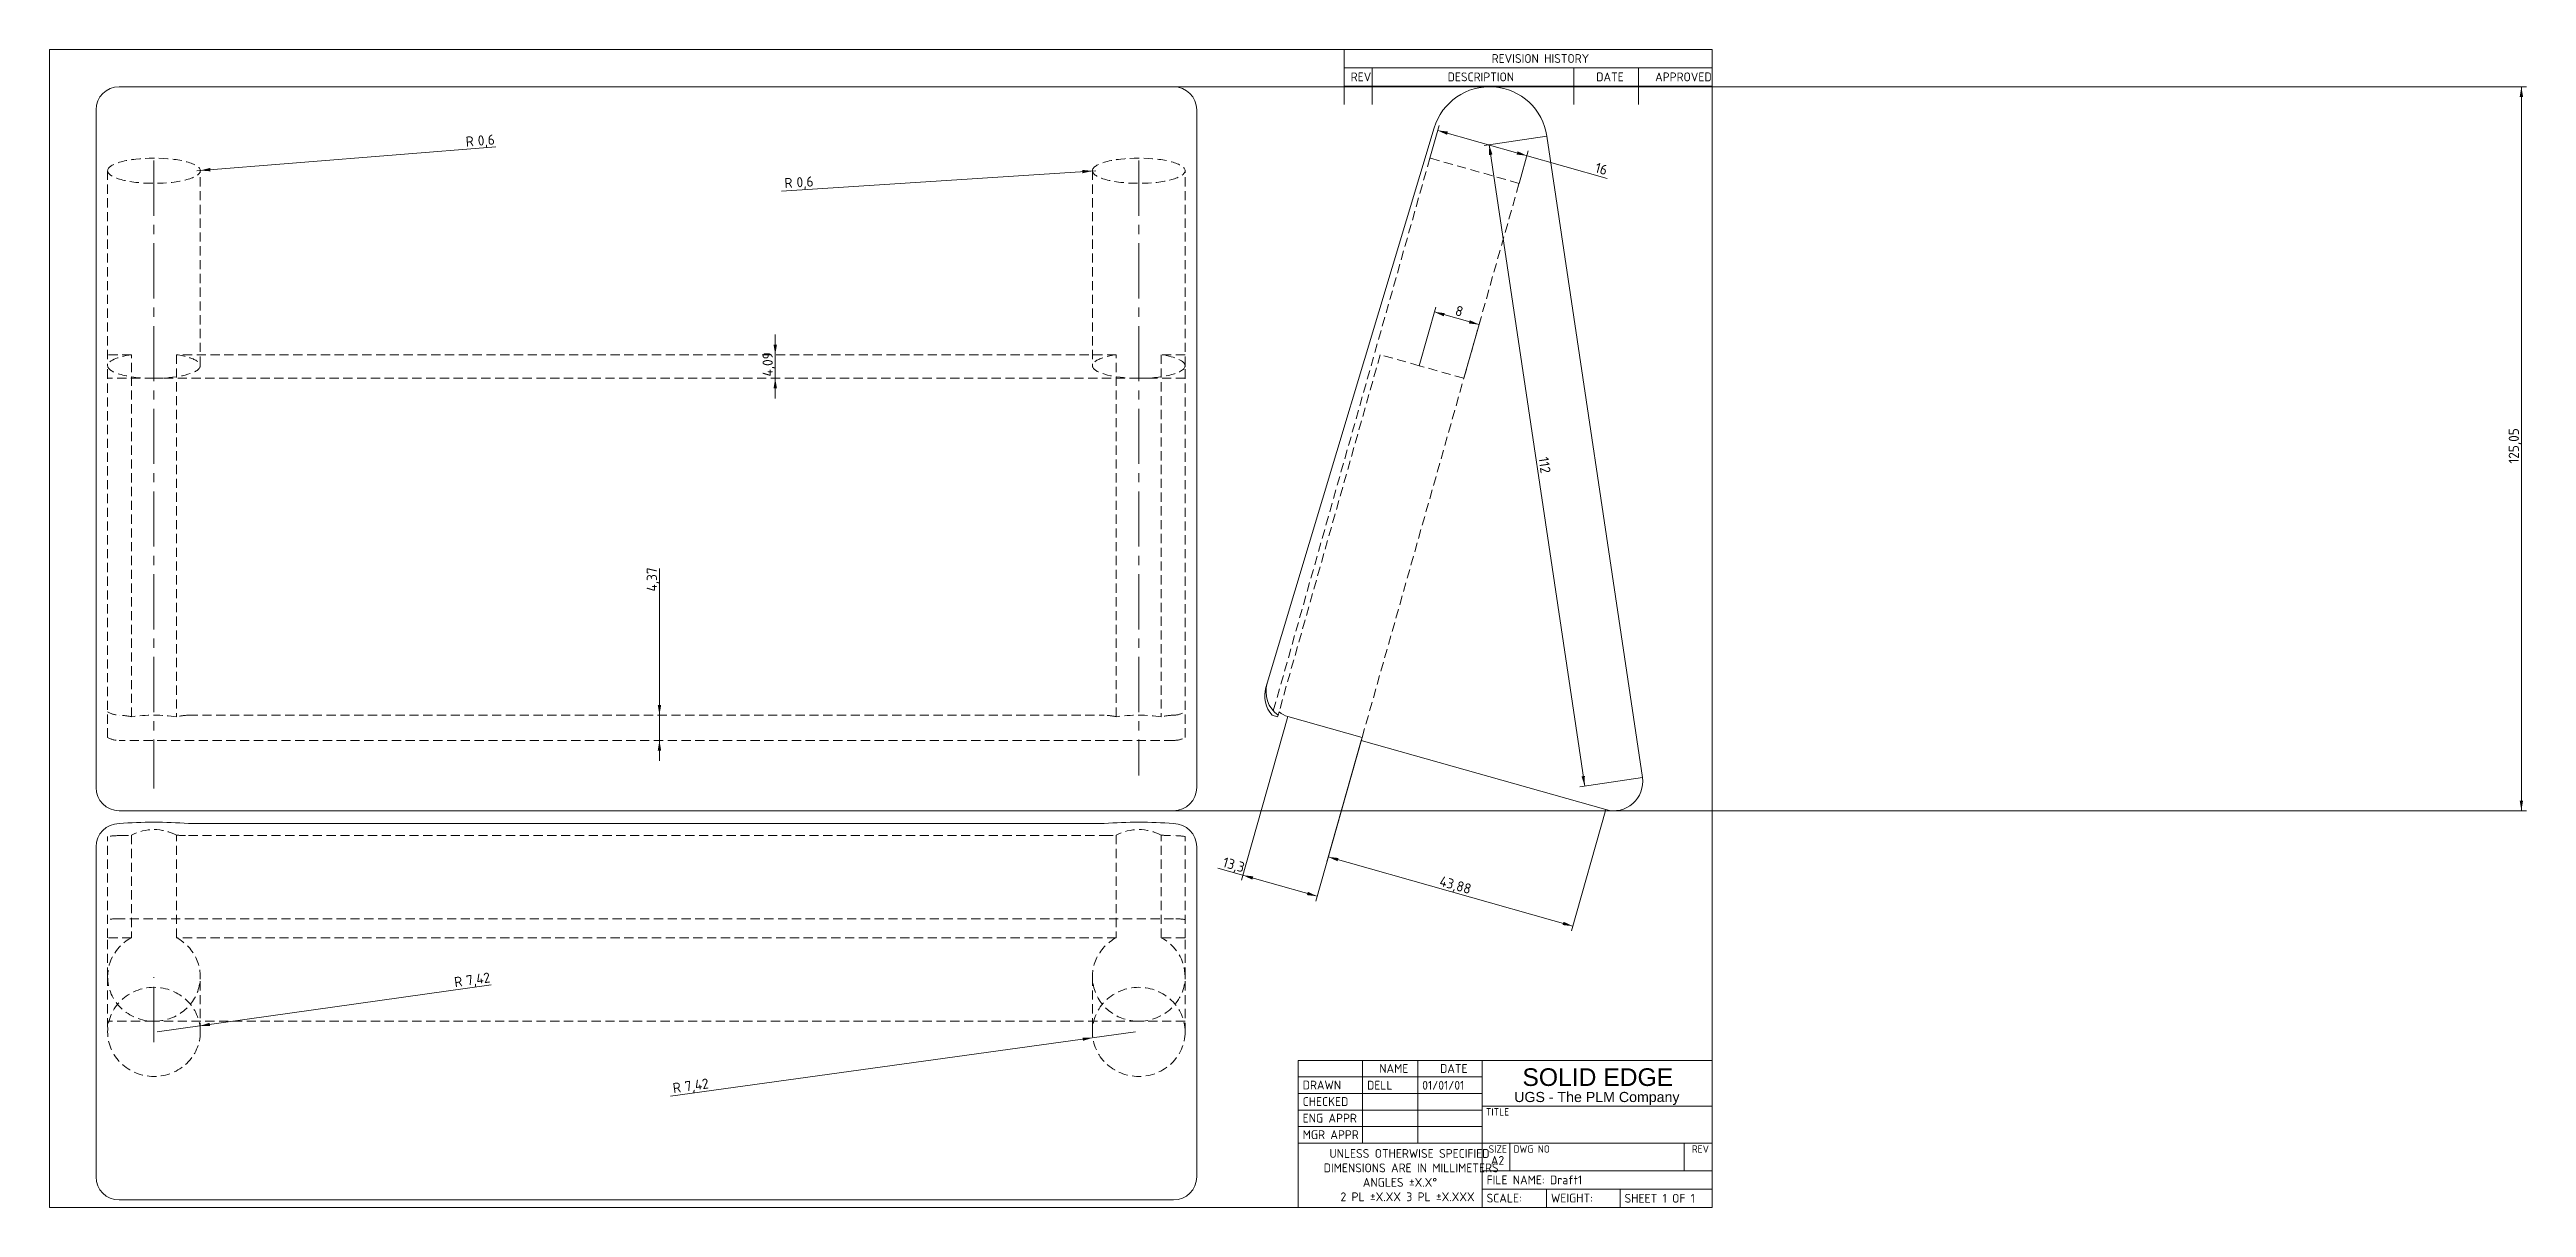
# Model space of a CAD drawing. Extents: x 10 to 865, y 10 to 410.
import ezdxf
from ezdxf.enums import TextEntityAlignment as Align

# ---------------------------------------------------------------- set-up
doc = ezdxf.new("R2010")
doc.units = 0
doc.header["$LTSCALE"] = 25.4
doc.header["$MEASUREMENT"] = 0
doc.linetypes.add('CENTER2', pattern=[1.125, 0.75, -0.125, 0.125, -0.125])
doc.linetypes.add('HIDDEN2', pattern=[0.1875, 0.125, -0.0625])
doc.layers.get('0').update_dxf_attribs({"linetype": 'CONTINUOUS'})
doc.layers.add('DEFAULT', color=7, linetype='CONTINUOUS')
doc.layers.add('HEADREST2', color=7, linetype='CONTINUOUS')
doc.styles.add('arial_ttfB', font='arial.ttf')
doc.styles.add('arial_ttfI', font='arial.ttf')
doc.styles.add('seiso_ttf', font='seiso.ttf')
doc.styles.add('seiso_ttfB', font='seiso.ttf')

# ---------------------------------------------------------------- blocks, each defined once
blk = doc.blocks.new('SE0')
at = {"layer": 'DEFAULT', "color": 136, "linetype": 'CENTER2', "lineweight": 0}
blk.add_line((46.05, 371.63), (46.05, 154.69), dxfattribs=at)
blk = doc.blocks.new('SE1')
at = {"layer": 'DEFAULT', "color": 136, "linetype": 'CENTER2', "lineweight": 0}
blk.add_line((386.05, 371.63), (386.05, 159.22), dxfattribs=at)
blk = doc.blocks.new('SE2')
at = {"layer": 'DEFAULT', "color": 136, "linetype": 'CENTER2', "lineweight": 0}
blk.add_line((46.05, 67.16), (46.05, 89.55), dxfattribs=at)
blk = doc.blocks.new('SE4')
at = {"layer": 'HEADREST2', "color": 7, "linetype": 'CONTINUOUS', "lineweight": 0}
for p, q in [((398.05, 397.14), (34.05, 397.14)), ((26.05, 378.91), (26.05, 389.14)), ((406.05, 389.14), (406.05, 378.91)), ((26.05, 157.34), (26.05, 378.91)), ((406.05, 378.91), (406.05, 157.34)), ((26.05, 155.05), (26.05, 157.34)), ((406.05, 157.34), (406.05, 155.05)), ((34.05, 147.05), (398.05, 147.05))]:
    blk.add_line(p, q, dxfattribs=at)
at = {"layer": 'HEADREST2', "color": 7, "linetype": 'HIDDEN2', "lineweight": 0}
for p, q in [((30.05, 368.13), (30.05, 300.77)), ((62.05, 300.77), (62.05, 368.13)), ((370.05, 368.13), (370.05, 300.77)), ((402.05, 300.77), (402.05, 368.13)), ((38.3, 304.59), (30.05, 304.59)), ((30.05, 296.42), (30.05, 300.77)), ((38.3, 179.51), (38.3, 304.59)), ((378.3, 304.59), (53.79, 304.59)), ((53.79, 304.59), (53.79, 179.51)), ((378.3, 179.51), (378.3, 304.59)), ((402.05, 304.59), (393.79, 304.59)), ((393.79, 304.59), (393.79, 179.51)), ((402.05, 296.42), (402.05, 300.77)), ((30.05, 172.36), (30.05, 296.42)), ((46.05, 296.42), (30.05, 296.42)), ((386.05, 296.42), (46.05, 296.42)), ((402.05, 296.42), (386.05, 296.42)), ((402.05, 172.36), (402.05, 296.42)), ((34.05, 180.08), (34.07, 180.08)), ((58.03, 180.08), (374.07, 180.08)), ((398.03, 180.08), (398.05, 180.08)), ((398.05, 171.33), (34.05, 171.33))]:
    blk.add_line(p, q, dxfattribs=at)
at = {"layer": 'HEADREST2', "color": 7, "linetype": 'CONTINUOUS', "lineweight": 0}
for centre, start, end in [((34.05, 389.14), 90, 180), ((398.05, 389.14), 0, 90), ((34.05, 155.05), 180, 270), ((398.05, 155.05), 270, 360)]:
    blk.add_arc(centre, 8, start, end, dxfattribs=at)
at = {"layer": 'HEADREST2', "color": 7, "linetype": 'HIDDEN2', "lineweight": 0}
for centre, radius, start, end in [((34.04, 187.85), 7.77, 239.07768, 270.03468), ((33, 156.17), 23.93, 77.19242, 87.43723), ((59.1, 156.17), 23.93, 92.56277, 102.80758), ((373, 156.17), 23.93, 77.19242, 87.43723), ((399.1, 156.17), 23.93, 92.56277, 102.80758), ((398.05, 187.84), 7.77, 269.9501, 300.93753)]:
    blk.add_arc(centre, radius, start, end, dxfattribs=at)
for centre in [(46.05, 368.13), (386.05, 368.13)]:
    blk.add_ellipse(centre, major_axis=(-16, 0), ratio=0.27244, dxfattribs=at)
for centre, major_axis, ratio, start_param, end_param in [((46.05, 300.77), (16, 0), 0.27244, 2.076157, 3.141593), ((46.05, 300.77), (-16, 0), 0.27244, 0, 1.570796), ((46.05, 300.77), (-16, 0), 0.27244, 1.570796, 4.207028), ((386.05, 300.77), (16, 0), 0.27244, 2.076157, 4.712389), ((386.05, 300.77), (-16, 0), 0.27244, 1.570796, 3.141593), ((386.05, 300.77), (16, 0), 0.27244, 0, 1.065436), ((46.05, 175.69), (16, 0), 0.27244, 1.065436, 2.076157), ((386.05, 175.69), (16, 0), 0.27244, 1.065436, 2.076157), ((34.05, 179.03), (-8, 0), 0.962173, 1.047198, 1.570796), ((398.05, 179.03), (8, 0), 0.962173, 4.712389, 5.235988)]:
    blk.add_ellipse(centre, major_axis=major_axis, ratio=ratio, start_param=start_param, end_param=end_param, dxfattribs=at)
blk = doc.blocks.new('SE6')
at = {"layer": 'HEADREST2', "color": 7, "linetype": 'CONTINUOUS', "lineweight": 0}
for p, q in [((430.43, 191.08), (488.04, 382.9)), ((526.98, 380.08), (559.93, 158.52)), ((430.43, 191.08), (429.98, 189.58)), ((434.01, 179.51), (432.09, 180.05)), ((434.17, 180.08), (434.01, 179.51)), ((434.49, 181.18), (434.17, 180.08)), ((463.17, 172.36), (437.57, 179.61)), ((462.88, 171.33), (463.17, 172.36)), ((547.31, 147.42), (462.88, 171.33))]:
    blk.add_line(p, q, dxfattribs=at)
at = {"layer": 'HEADREST2', "color": 7, "linetype": 'HIDDEN2', "lineweight": 0}
for p, q in [((486.58, 372.49), (432.09, 180.05)), ((517.36, 363.77), (486.58, 372.49)), ((498.29, 296.42), (517.36, 363.77)), ((469.43, 304.59), (434.49, 181.18)), ((482.9, 300.77), (469.43, 304.59)), ((498.29, 296.42), (482.9, 300.77)), ((463.17, 172.36), (498.29, 296.42)), ((432.09, 180.05), (432.09, 180.05))]:
    blk.add_line(p, q, dxfattribs=at)
at = {"layer": 'HEADREST2', "color": 7, "linetype": 'CONTINUOUS', "lineweight": 0}
for centre, radius, start, end in [((507.2, 377.14), 20, 8.45819, 163.28033), ((439.55, 186.71), 10, 163.27773, 221.84725), ((440, 188.2), 10, 163.28033, 234.34534), ((440, 188.2), 8.93, 231.84241, 254.19048), ((550.04, 157.05), 10, 254.19048, 8.45819)]:
    blk.add_arc(centre, radius, start, end, dxfattribs=at)
at = {"layer": 'HEADREST2', "color": 7, "linetype": 'HIDDEN2', "lineweight": 0}
blk.add_arc((439.55, 186.71), 10, 163.27277, 163.27773, dxfattribs=at)
blk = doc.blocks.new('SE8')
at = {"layer": 'HEADREST2', "color": 7, "linetype": 'HIDDEN2', "lineweight": 0}
for p, q in [((30.05, 103.2), (30.05, 138.14)), ((34.05, 138.45), (34.07, 138.45)), ((38.3, 138.62), (38.3, 103.2)), ((53.79, 103.2), (53.79, 138.62)), ((58.03, 138.45), (374.07, 138.45)), ((378.3, 138.62), (378.3, 103.2)), ((393.79, 103.2), (393.79, 138.62)), ((398.03, 138.45), (398.05, 138.45)), ((402.05, 103.2), (402.05, 138.14)), ((30.05, 89.73), (30.05, 103.2)), ((38.3, 103.2), (30.05, 103.2)), ((398.05, 109.75), (34.05, 109.75)), ((378.3, 103.2), (53.79, 103.2)), ((402.05, 103.2), (393.79, 103.2)), ((402.05, 89.73), (402.05, 103.2)), ((30.05, 89.73), (30.05, 70.66)), ((62.05, 70.66), (62.05, 89.73)), ((370.05, 89.73), (370.05, 70.66)), ((402.05, 70.66), (402.05, 89.73)), ((46.05, 74.33), (30.05, 74.33)), ((386.05, 74.33), (46.05, 74.33)), ((402.05, 74.33), (386.05, 74.33))]:
    blk.add_line(p, q, dxfattribs=at)
at = {"layer": 'HEADREST2', "color": 7, "linetype": 'CONTINUOUS', "lineweight": 0}
for p, q in [((374.07, 142.62), (58.03, 142.62)), ((26.05, 134.62), (26.05, 134.54)), ((26.05, 76.92), (26.05, 134.54)), ((406.05, 134.54), (406.05, 134.62)), ((406.05, 134.54), (406.05, 76.92)), ((26.05, 53.56), (26.05, 76.92)), ((406.05, 76.92), (406.05, 53.56)), ((26.05, 20.61), (26.05, 53.56)), ((406.05, 53.56), (406.05, 20.61)), ((26.05, 20.61), (26.05, 20.59)), ((406.05, 20.59), (406.05, 20.61)), ((34.05, 12.59), (398.05, 12.59))]:
    blk.add_line(p, q, dxfattribs=at)
for centre, radius, start, end in [((34.05, 134.62), 8, 90, 180), ((46.04, -3.2), 146.31, 85.29948, 94.69294), ((386.04, -3.2), 146.31, 85.29948, 94.69294), ((398.05, 134.62), 8, 0, 90), ((34.05, 20.59), 8, 180, 270), ((398.05, 20.59), 8, 270, 360)]:
    blk.add_arc(centre, radius, start, end, dxfattribs=at)
at = {"layer": 'HEADREST2', "color": 7, "linetype": 'HIDDEN2', "lineweight": 0}
for centre, radius, start, end in [((33.96, 113.86), 24.59, 89.79345, 99.15235), ((33.04, 220.72), 82.28, 270.71252, 273.66377), ((59.05, 220.72), 82.28, 266.33623, 269.28748), ((373.04, 220.72), 82.28, 270.71252, 273.66377), ((399.05, 220.72), 82.28, 266.33623, 269.28748), ((398.18, 114.37), 24.08, 80.74816, 90.30604)]:
    blk.add_arc(centre, radius, start, end, dxfattribs=at)
for centre, major_axis, ratio, start_param, end_param in [((46.05, 125.15), (16, 0), 0.962173, 1.065436, 2.076157), ((386.05, 125.15), (16, 0), 0.962173, 1.065436, 2.076157), ((34.05, 107.57), (8, 0), 0.27244, 1.570796, 2.094395), ((46.05, 89.73), (16, 0), 0.962173, 2.076157, 3.141593), ((46.05, 89.73), (-16, 0), 0.962173, 1.570796, 4.207028), ((386.05, 89.73), (16, 0), 0.962173, 2.076157, 4.712389), ((386.05, 89.73), (16, 0), 0.962173, 0, 1.065436), ((398.05, 107.57), (8, 0), 0.27244, 1.047198, 1.570796), ((46.05, 89.73), (-16, 0), 0.962173, 0, 1.570796), ((386.05, 89.73), (-16, 0), 0.962173, 1.570796, 3.141593)]:
    blk.add_ellipse(centre, major_axis=major_axis, ratio=ratio, start_param=start_param, end_param=end_param, dxfattribs=at)
for centre in [(46.05, 70.66), (386.05, 70.66)]:
    blk.add_ellipse(centre, major_axis=(16, 0), ratio=0.962173, dxfattribs=at)
blk = doc.blocks.new('SE9')
at = {"layer": 'DEFAULT', "linetype": 'CONTINUOUS'}
for points in [[(864, 393.64), (863.41, 397.14), (862.83, 393.64)], [(864, 150.55), (863.41, 147.05), (862.83, 150.55)]]:
    blk.add_hatch(color=136, dxfattribs=at).paths.add_polyline_path(points)
at = {"layer": 'DEFAULT', "color": 136, "linetype": 'CONTINUOUS', "lineweight": 0}
for p, q in [((398.05, 397.14), (865.16, 397.14)), ((863.41, 397.14), (863.41, 147.05)), ((398.05, 147.05), (865.16, 147.05))]:
    blk.add_line(p, q, dxfattribs=at)
at = {"layer": 'DEFAULT', "color": 136, "linetype": 'CONTINUOUS', "lineweight": 0, "style": 'seiso_ttf'}
blk.add_text('125,05', height=3.5, rotation=90, dxfattribs=at).set_placement((859.04, 266.96), align=Align.TOP_LEFT)
blk = doc.blocks.new('SE10')
at = {"layer": 'DEFAULT', "linetype": 'CONTINUOUS'}
blk.add_hatch(color=136, dxfattribs=at).paths.add_polyline_path([(65.49, 369.08), (62.04, 368.22), (65.58, 367.92)])
at = {"layer": 'DEFAULT', "color": 136, "linetype": 'CONTINUOUS', "lineweight": 0}
blk.add_line((60.85, 368.13), (164.12, 376.35), dxfattribs=at)
at = {"layer": 'DEFAULT', "color": 136, "linetype": 'CONTINUOUS', "lineweight": 0, "style": 'seiso_ttf'}
for s, p in [('R', (153.56, 379.9)), ('0,6', (157.71, 380.23))]:
    blk.add_text(s, height=3.5, rotation=4.5528, dxfattribs=at).set_placement(p, align=Align.TOP_LEFT)
blk = doc.blocks.new('SE11')
at = {"layer": 'DEFAULT', "linetype": 'CONTINUOUS'}
blk.add_hatch(color=136, dxfattribs=at).paths.add_polyline_path([(366.59, 367.24), (370.05, 368.05), (366.52, 368.41)])
at = {"layer": 'DEFAULT', "color": 136, "linetype": 'CONTINUOUS', "lineweight": 0}
blk.add_line((371.24, 368.13), (262.68, 361.12), dxfattribs=at)
at = {"layer": 'DEFAULT', "color": 136, "linetype": 'CONTINUOUS', "lineweight": 0, "style": 'seiso_ttf'}
for s, p in [('R', (263.63, 365.57)), ('0,6', (267.78, 365.84))]:
    blk.add_text(s, height=3.5, rotation=3.69203, dxfattribs=at).set_placement(p, align=Align.TOP_LEFT)
blk = doc.blocks.new('SE12')
at = {"layer": 'DEFAULT', "linetype": 'CONTINUOUS'}
blk.add_hatch(color=136, dxfattribs=at).paths.add_polyline_path([(366.8, 67.57), (370.19, 68.63), (366.64, 68.72)])
at = {"layer": 'DEFAULT', "color": 136, "linetype": 'CONTINUOUS', "lineweight": 0}
blk.add_line((384.89, 70.66), (224.35, 48.44), dxfattribs=at)
at = {"layer": 'DEFAULT', "color": 136, "linetype": 'CONTINUOUS', "lineweight": 0, "style": 'seiso_ttf'}
for s, p in [('R', (224.97, 52.94)), ('7,42', (229.1, 53.51))]:
    blk.add_text(s, height=3.5, rotation=7.87992, dxfattribs=at).set_placement(p, align=Align.TOP_LEFT)
blk = doc.blocks.new('SE13')
at = {"layer": 'DEFAULT', "linetype": 'CONTINUOUS'}
blk.add_hatch(color=136, dxfattribs=at).paths.add_polyline_path([(65.29, 73.8), (61.9, 72.73), (65.45, 72.64)])
at = {"layer": 'DEFAULT', "color": 136, "linetype": 'CONTINUOUS', "lineweight": 0}
blk.add_line((47.2, 70.65), (162.47, 86.93), dxfattribs=at)
at = {"layer": 'DEFAULT', "color": 136, "linetype": 'CONTINUOUS', "lineweight": 0, "style": 'seiso_ttf'}
for s, p in [('R', (149.51, 89.52)), ('7,42', (153.64, 90.1))]:
    blk.add_text(s, height=3.5, rotation=8.03882, dxfattribs=at).set_placement(p, align=Align.TOP_LEFT)
blk = doc.blocks.new('SE14')
at = {"layer": 'DEFAULT', "linetype": 'CONTINUOUS'}
for points in [[(261.14, 308.09), (260.55, 304.59), (259.97, 308.09)], [(261.14, 292.92), (260.55, 296.42), (259.97, 292.92)]]:
    blk.add_hatch(color=136, dxfattribs=at).paths.add_polyline_path(points)
at = {"layer": 'DEFAULT', "color": 136, "linetype": 'CONTINUOUS', "lineweight": 0}
blk.add_line((260.55, 289.42), (260.55, 311.59), dxfattribs=at)
at = {"layer": 'DEFAULT', "color": 136, "linetype": 'CONTINUOUS', "lineweight": 0, "style": 'seiso_ttf'}
blk.add_text('4,09', height=3.5, rotation=90, dxfattribs=at).set_placement((256.18, 297.04), align=Align.TOP_LEFT)
blk = doc.blocks.new('SE15')
at = {"layer": 'DEFAULT', "linetype": 'CONTINUOUS'}
for points in [[(221.16, 183.58), (220.57, 180.08), (219.99, 183.58)], [(221.16, 167.83), (220.57, 171.33), (219.99, 167.83)]]:
    blk.add_hatch(color=136, dxfattribs=at).paths.add_polyline_path(points)
at = {"layer": 'DEFAULT', "color": 136, "linetype": 'CONTINUOUS', "lineweight": 0}
blk.add_line((220.57, 230.77), (220.57, 164.33), dxfattribs=at)
at = {"layer": 'DEFAULT', "color": 136, "linetype": 'CONTINUOUS', "lineweight": 0, "style": 'seiso_ttf'}
blk.add_text('4,37', height=3.5, rotation=90, dxfattribs=at).set_placement((216.2, 222.78), align=Align.TOP_LEFT)
blk = doc.blocks.new('SE16')
at = {"layer": 'DEFAULT', "linetype": 'CONTINUOUS'}
for points in [[(491.68, 318.94), (488.16, 319.34), (491.36, 317.82)], [(500.34, 316.49), (503.55, 314.98), (500.02, 315.37)]]:
    blk.add_hatch(color=136, dxfattribs=at).paths.add_polyline_path(points)
at = {"layer": 'DEFAULT', "color": 136, "linetype": 'CONTINUOUS', "lineweight": 0}
for p, q in [((482.9, 300.77), (488.63, 321.02)), ((503.55, 314.98), (488.16, 319.34)), ((498.29, 296.42), (504.03, 316.66))]:
    blk.add_line(p, q, dxfattribs=at)
at = {"layer": 'DEFAULT', "color": 136, "linetype": 'CONTINUOUS', "lineweight": 0, "style": 'seiso_ttf'}
blk.add_text('8', height=3.5, rotation=344.19048, dxfattribs=at).set_placement((495.97, 321.67), align=Align.TOP_LEFT)
blk = doc.blocks.new('SE17')
at = {"layer": 'DEFAULT', "linetype": 'CONTINUOUS'}
for points in [[(507, 373.57), (507.06, 377.12), (508.15, 373.75)], [(538.92, 158.93), (540.01, 155.55), (540.07, 159.1)]]:
    blk.add_hatch(color=136, dxfattribs=at).paths.add_polyline_path(points)
at = {"layer": 'DEFAULT', "color": 136, "linetype": 'CONTINUOUS', "lineweight": 0}
for p, q in [((526.98, 380.08), (505.33, 376.86)), ((507.06, 377.12), (540.01, 155.55)), ((559.93, 158.52), (538.28, 155.3))]:
    blk.add_line(p, q, dxfattribs=at)
at = {"layer": 'DEFAULT', "color": 136, "linetype": 'CONTINUOUS', "lineweight": 0, "style": 'seiso_ttf'}
blk.add_text('112', height=3.5, rotation=278.45819, dxfattribs=at).set_placement((527.5, 269.46), align=Align.TOP_LEFT)
blk = doc.blocks.new('SE18')
at = {"layer": 'DEFAULT', "linetype": 'CONTINUOUS'}
for points in [[(454.69, 129.59), (451.49, 131.1), (455.01, 130.71)], [(532.4, 107.58), (535.92, 107.19), (532.71, 108.71)]]:
    blk.add_hatch(color=136, dxfattribs=at).paths.add_polyline_path(points)
at = {"layer": 'DEFAULT', "color": 136, "linetype": 'CONTINUOUS', "lineweight": 0}
for p, q in [((462.88, 171.33), (451.01, 129.42)), ((547.31, 147.42), (535.45, 105.51)), ((535.92, 107.19), (451.49, 131.1))]:
    blk.add_line(p, q, dxfattribs=at)
at = {"layer": 'DEFAULT', "color": 136, "linetype": 'CONTINUOUS', "lineweight": 0, "style": 'seiso_ttf'}
blk.add_text('43,88', height=3.5, rotation=344.19048, dxfattribs=at).set_placement((490.57, 124.58), align=Align.TOP_LEFT)
blk = doc.blocks.new('SE19')
at = {"layer": 'DEFAULT', "linetype": 'CONTINUOUS'}
for points in [[(425.25, 123.25), (422.04, 124.77), (425.57, 124.38)], [(444.11, 117.91), (447.64, 117.52), (444.43, 119.03)]]:
    blk.add_hatch(color=136, dxfattribs=at).paths.add_polyline_path(points)
at = {"layer": 'DEFAULT', "color": 136, "linetype": 'CONTINUOUS', "lineweight": 0}
for p, q in [((437.57, 179.61), (421.56, 123.08)), ((463.17, 172.36), (447.16, 115.84)), ((447.64, 117.52), (413.36, 127.23))]:
    blk.add_line(p, q, dxfattribs=at)
at = {"layer": 'DEFAULT', "color": 136, "linetype": 'CONTINUOUS', "lineweight": 0, "style": 'seiso_ttf'}
blk.add_text('13,3', height=3.5, rotation=344.19048, dxfattribs=at).set_placement((415.73, 131.1), align=Align.TOP_LEFT)
blk = doc.blocks.new('SE20')
at = {"layer": 'DEFAULT', "linetype": 'CONTINUOUS'}
for points in [[(492.81, 381.65), (489.28, 382.05), (492.49, 380.53)], [(516.86, 374.84), (520.07, 373.33), (516.55, 373.72)]]:
    blk.add_hatch(color=136, dxfattribs=at).paths.add_polyline_path(points)
at = {"layer": 'DEFAULT', "color": 136, "linetype": 'CONTINUOUS', "lineweight": 0}
for p, q in [((486.58, 372.49), (489.76, 383.73)), ((547.72, 365.5), (489.28, 382.05)), ((517.36, 363.77), (520.55, 375.01))]:
    blk.add_line(p, q, dxfattribs=at)
at = {"layer": 'DEFAULT', "color": 136, "linetype": 'CONTINUOUS', "lineweight": 0, "style": 'seiso_ttf'}
blk.add_text('16', height=3.5, rotation=344.19048, dxfattribs=at).set_placement((544.29, 371.02), align=Align.TOP_LEFT)
blk = doc.blocks.new('SE21')
at = {"color": 136, "linetype": 'CONTINUOUS', "lineweight": 0, "style": 'seiso_ttf'}
blk.add_text('DELL', height=3.048, dxfattribs=at).set_placement((464.874, 53.7515), align=Align.TOP_LEFT)
blk = doc.blocks.new('SE22')
at = {"color": 136, "linetype": 'CONTINUOUS', "lineweight": 0, "style": 'seiso_ttf'}
blk.add_text('01/01/01', height=3.048, dxfattribs=at).set_placement((483.924, 53.7515), align=Align.TOP_LEFT)
blk = doc.blocks.new('SE23')
at = {"color": 136, "linetype": 'CONTINUOUS', "lineweight": 0, "style": 'seiso_ttf'}
blk.add_text('FILE NAME: Draft1', height=3.048, dxfattribs=at).set_placement((506.149, 21.049), align=Align.TOP_LEFT)
blk = doc.blocks.new('SE24')
at = {"color": 136, "linetype": 'CONTINUOUS', "lineweight": 0, "style": 'seiso_ttf'}
blk.add_text('SHEET 1 OF 1', height=3.048, dxfattribs=at).set_placement((553.774, 14.699), align=Align.TOP_LEFT)

msp = doc.modelspace()

# ---------------------------------------------------------------- linework, layer by layer
at = {"layer": 'DEFAULT', "color": 7, "linetype": 'CONTINUOUS', "lineweight": 0}
for p, q in [((584, 410), (10, 410)), ((10, 410), (10, 10)), ((457, 410), (457, 390.95)), ((457, 403.65), (584, 403.65)), ((466.65, 403.65), (466.65, 390.95)), ((536.25, 403.65), (536.25, 390.95)), ((558.6, 403.65), (558.6, 390.95)), ((584, 10), (584, 410)), ((457, 397.3), (584, 397.3)), ((441.12, 10), (441.12, 60.8)), ((441.12, 60.8), (584, 60.8)), ((463.35, 32.23), (463.35, 60.8)), ((482.4, 32.23), (482.4, 60.8)), ((504.62, 10), (504.62, 60.8)), ((441.12, 55.09), (504.62, 55.09)), ((441.12, 49.37), (504.62, 49.37)), ((441.12, 43.66), (504.62, 43.66)), ((504.62, 45.05), (584, 45.05)), ((441.12, 37.94), (504.62, 37.94)), ((441.12, 32.23), (584, 32.23)), ((514.15, 22.7), (514.15, 32.1)), ((574.35, 22.7), (574.35, 32.1)), ((504.62, 22.7), (584, 22.7)), ((10, 10), (584, 10)), ((504.62, 16.35), (584, 16.35)), ((526.85, 10), (526.85, 16.35)), ((552.25, 10), (552.25, 16.35))]:
    msp.add_line(p, q, dxfattribs=at)

# ---------------------------------------------------------------- block references
at = {"layer": 'DEFAULT', "color": 0, "lineweight": 0}
for name in ['SE4', 'SE9', 'SE6', 'SE10', 'SE20', 'SE17', 'SE0', 'SE11', 'SE1', 'SE16', 'SE14', 'SE15', 'SE19', 'SE18', 'SE8', 'SE2', 'SE13', 'SE12', 'SE21', 'SE22', 'SE23', 'SE24']:
    msp.add_blockref(name, (0, 0), dxfattribs=at).dxf.unprotected_set("ltscale", 0)

# ---------------------------------------------------------------- texts
at = {"layer": 'DEFAULT', "color": 7, "linetype": 'CONTINUOUS', "lineweight": 0}
for s, height, style, p in [('REV', 3.048, 'seiso_ttf', (459.23, 402.07)), ('DESCRIPTION', 3.048, 'seiso_ttf', (492.69, 402.07)), ('REVISION HISTORY', 3.048, 'seiso_ttf', (507.89, 408.42)), ('DATE', 3.048, 'seiso_ttf', (544, 402.07)), ('APPROVED', 3.048, 'seiso_ttf', (564.34, 402.07)), ('DRAWN', 3.048, 'seiso_ttf', (442.65, 53.82)), ('NAME', 3.048, 'seiso_ttf', (469.1, 59.54)), ('DATE', 3.048, 'seiso_ttf', (490.08, 59.54)), ('SOLID EDGE', 6.096, 'arial_ttfB', (518.51, 58.08)), ('CHECKED', 3.048, 'seiso_ttf', (442.65, 48.11)), ('TITLE', 2.54, 'seiso_ttf', (505.89, 44.3)), ('UGS - The PLM Company', 3.5, 'arial_ttfI', (515.69, 49.92)), ('ENG APPR', 3.048, 'seiso_ttf', (442.65, 42.39)), ('MGR APPR', 3.048, 'seiso_ttf', (442.65, 36.68)), ('UNLESS OTHERWISE SPECIFIED', 3.048, 'seiso_ttf', (451.89, 30.19)), ('SIZE', 2.54, 'seiso_ttf', (506.85, 31.47)), ('A2', 3.048, 'seiso_ttfB', (507.62, 27.79)), ('DWG NO', 2.54, 'seiso_ttf', (515.42, 31.47)), ('REV', 2.54, 'seiso_ttf', (577.01, 31.47)), ('DIMENSIONS ARE IN MILLIMETERS', 3.048, 'seiso_ttf', (449.91, 25.2)), ('ANGLES ±X.X°', 3.048, 'seiso_ttf', (463.42, 20.21)), ('2 PL ±X.XX 3 PL ±X.XXX', 3.048, 'seiso_ttf', (455.7, 15.22)), ('SCALE:', 3.048, 'seiso_ttf', (506.15, 14.77)), ('WEIGHT:', 3.048, 'seiso_ttf', (528.37, 14.77))]:
    msp.add_text(s, height=height, dxfattribs=dict(at, style=style)).set_placement(p, align=Align.TOP_LEFT)

doc.saveas('drawing.dxf')
